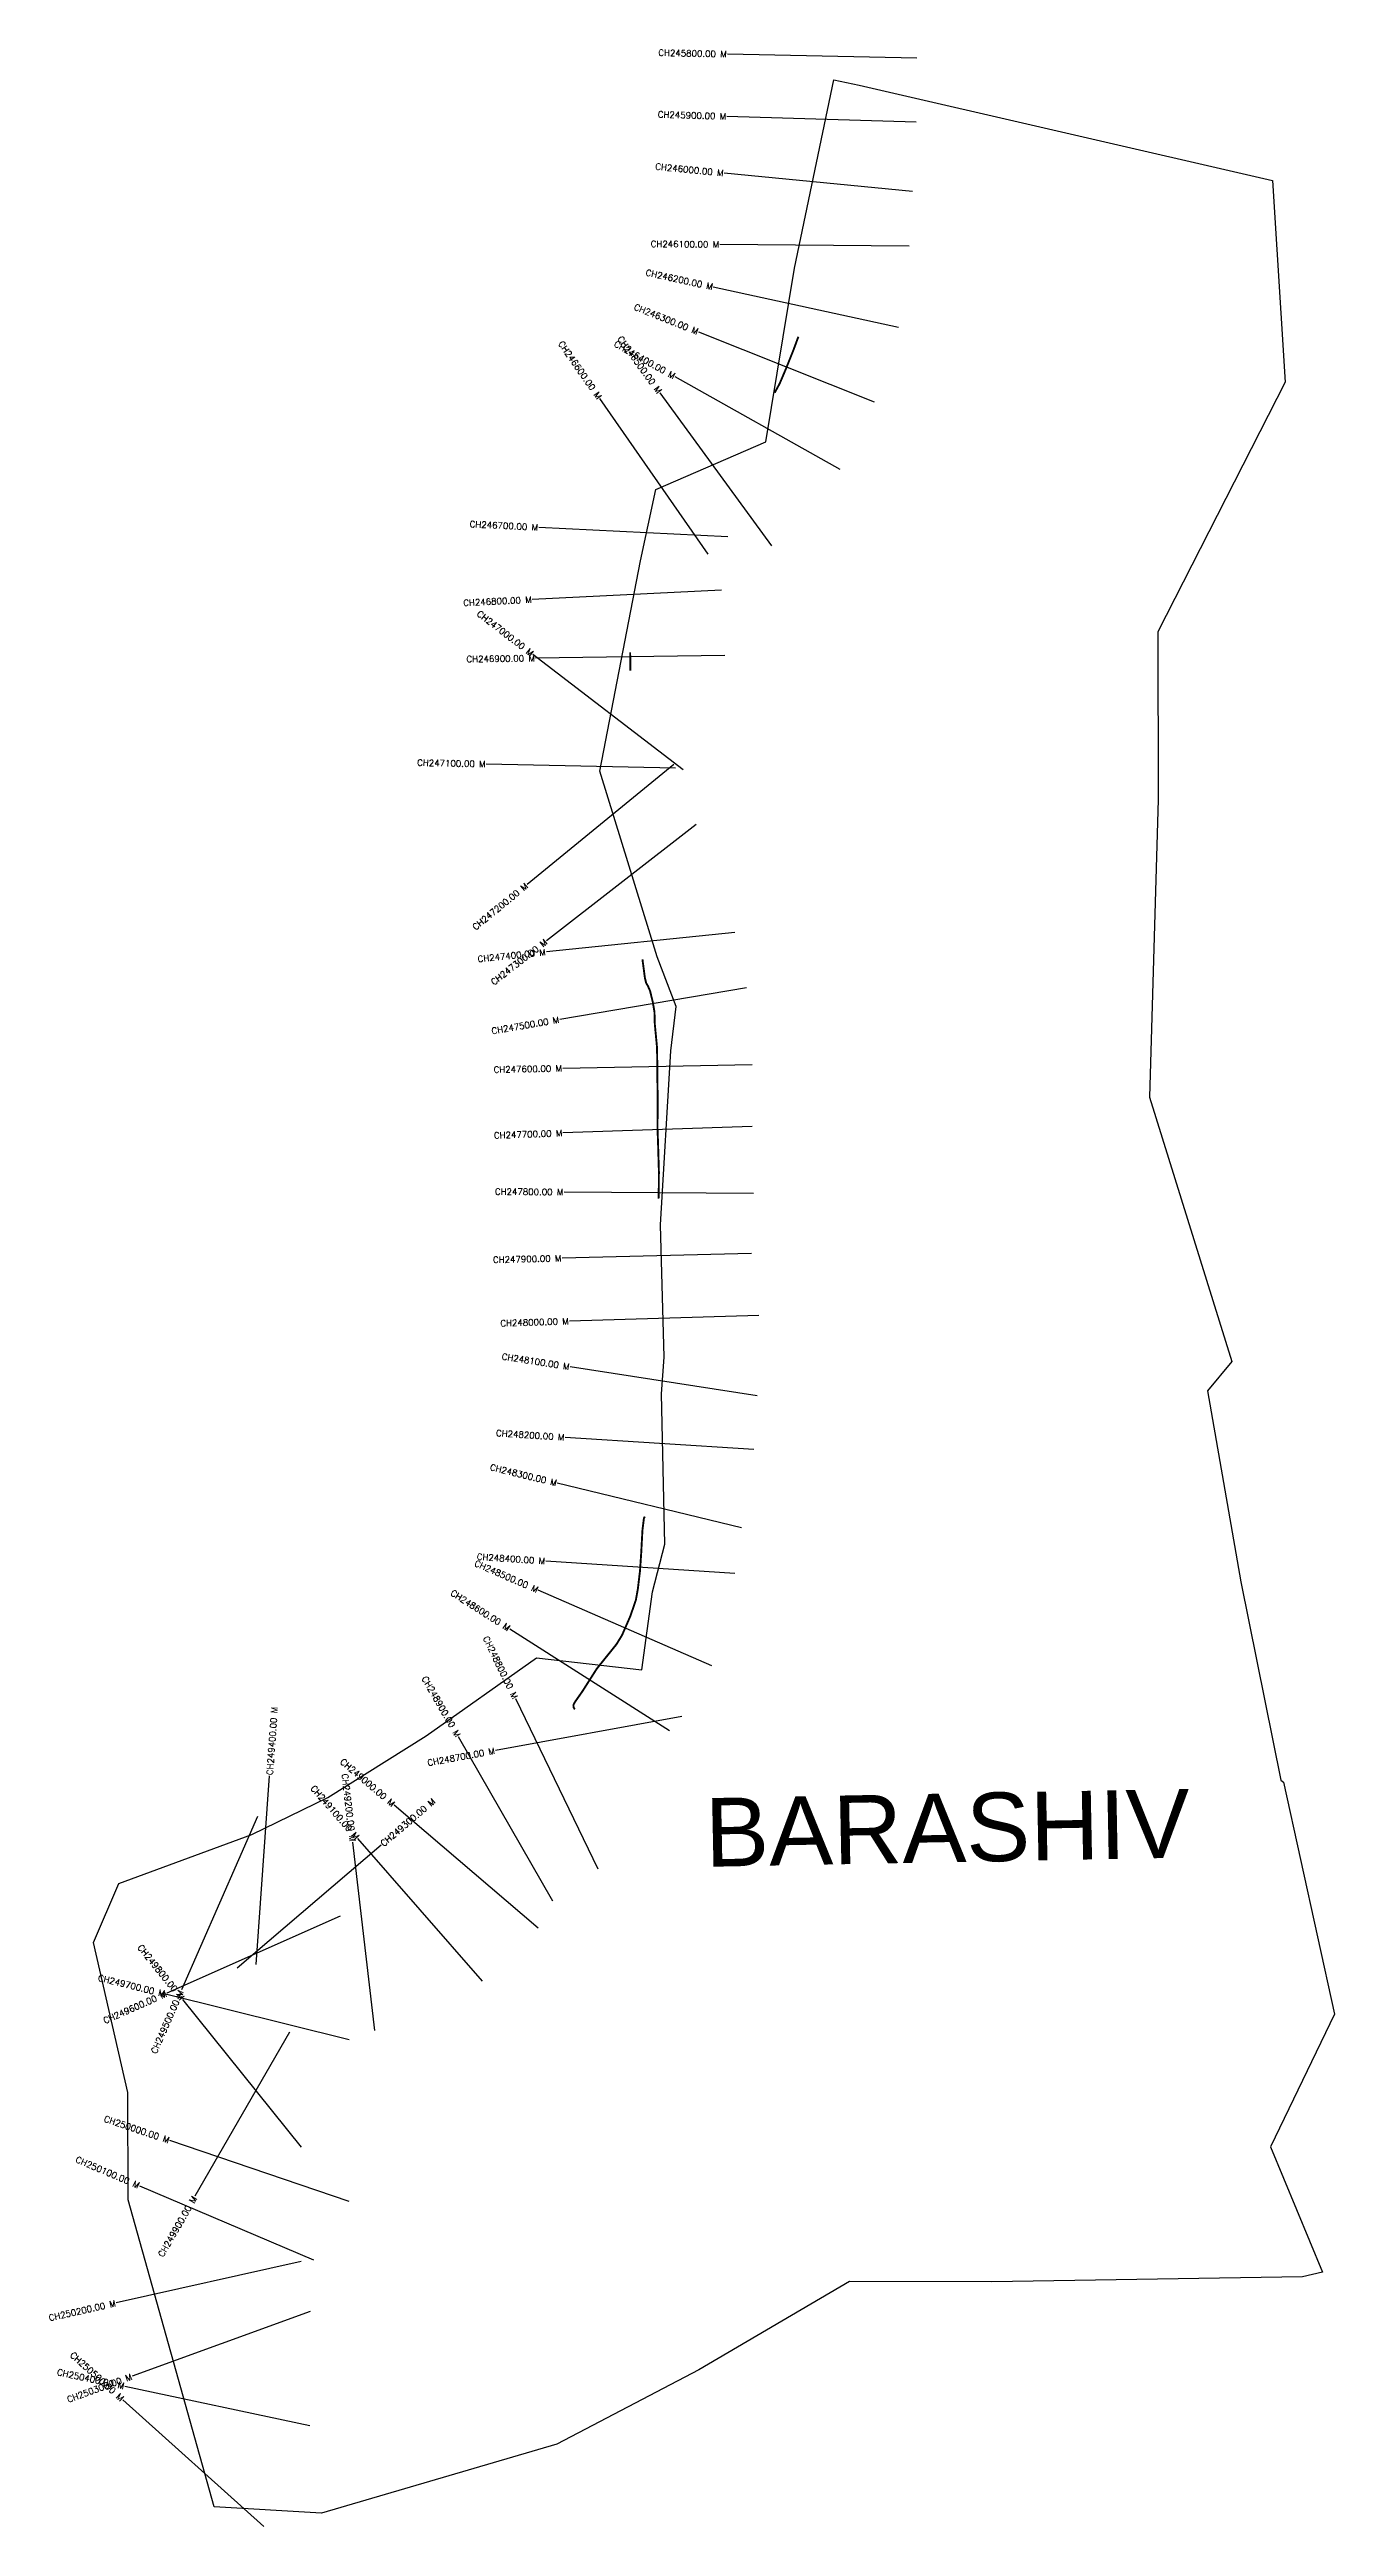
# Model space of a CAD drawing. Header units: metres. Extents: x 277526 to 279562, y 2042750 to 2046673.
import ezdxf
from ezdxf.enums import TextEntityAlignment as Align

# ---------------------------------------------------------------- set-up
doc = ezdxf.new("R2010")
doc.units = ezdxf.units.M
for name, color, linetype in [('ARTIFICIALLY PROTECTED', 4, 'Continuous'), ('CS', 134, 'Continuous'), ('CSMark', 6, 'Continuous'), ('village', 3, 'Continuous'), ('VILLAGE NAME', 250, 'Continuous')]:
    doc.layers.add(name, color=color, linetype=linetype)
doc.styles.get("Standard").update_dxf_attribs({"font": 'simplex.shx'})

msp = doc.modelspace()

# ---------------------------------------------------------------- linework, layer by layer
at = {"layer": 'ARTIFICIALLY PROTECTED', "const_width": 3, "flags": 128}
for points in [[(278712.3, 2046218.2), (278704.6, 2046197.4), (278692.6, 2046167.4), (278682.6, 2046143.8), (278674.7, 2046129.5)], [(278445.9, 2045718.4), (278446.3, 2045689.1)], [(278465.4, 2045232.2), (278465.9, 2045227.8), (278469.2, 2045202.8), (278471.2, 2045194.6), (278474.1, 2045189.6), (278477.4, 2045182), (278481.6, 2045165), (278484.4, 2045148.7), (278484.9, 2045129.7), (278488.4, 2045092.7), (278489, 2045057), (278489, 2045042.1), (278489.6, 2045003.5), (278489.1, 2044967.7), (278490.1, 2044939.1), (278491.4, 2044895.3), (278491.1, 2044856.4), (278490.7, 2044852.9)], [(278469.1, 2044349.4), (278467.6, 2044346.3), (278465.3, 2044327.5), (278463.4, 2044292), (278461.5, 2044263.8), (278458.1, 2044235.1), (278454.9, 2044217.1), (278446, 2044191.3), (278432.9, 2044161.3), (278424.1, 2044147), (278393.3, 2044108.8), (278369.7, 2044071.8), (278359, 2044056.6), (278356.6, 2044052.5), (278356, 2044050.3), (278356.3, 2044047.2), (278357.8, 2044044.6), (278358.2, 2044044.2)]]:
    msp.add_lwpolyline(points, dxfattribs=at)
at = {"layer": 'CS'}
for p, q in [((278899.8, 2046659.4), (278599.9, 2046665.9)), ((278898.9, 2046558.1), (278599.1, 2046567.2)), ((278893.3, 2046448.2), (278594.7, 2046477.4)), ((278887.9, 2046361.9), (278587.9, 2046364.4)), ((278870.7, 2046232.9), (278577.6, 2046297)), ((278833, 2046114.4), (278554.4, 2046225.6)), ((278778.7, 2046007.9), (278517, 2046154.6)), ((278569.4, 2045874), (278398, 2046120.2)), ((278670.4, 2045887), (278493.5, 2046129.2)), ((278600.7, 2045901.3), (278301, 2045916.2)), ((278590.4, 2045817), (278290.8, 2045802)), ((278529.6, 2045532), (278291.8, 2045714.8)), ((278595.9, 2045713.3), (278296, 2045709.1)), ((278517.8, 2045534.7), (278217.9, 2045541.3)), ((278514.9, 2045540.9), (278282.7, 2045350.8)), ((278550.5, 2045445.5), (278313.5, 2045261.6)), ((278611.5, 2045274.6), (278313.1, 2045243.7)), ((278630, 2045186.9), (278334.3, 2045136.7)), ((278638.9, 2045065), (278339, 2045059.4)), ((278639.2, 2044967.4), (278339.4, 2044957)), ((278641.1, 2044861.1), (278341.1, 2044863.3)), ((278637.9, 2044766), (278338, 2044758.7)), ((278649.5, 2044668.1), (278349.6, 2044659)), ((278647.3, 2044540.7), (278350.8, 2044586.6)), ((278642, 2044455.6), (278342.7, 2044474.9)), ((278622.1, 2044331.5), (278330.5, 2044402.2)), ((278611.5, 2044259.2), (278312.2, 2044278.9)), ((278575.4, 2044112.8), (278300.4, 2044232.6)), ((278508.1, 2044009.9), (278255.2, 2044171.2)), ((278527.6, 2044032.6), (278232.5, 2043978.8)), ((278395.2, 2043790.7), (278264.6, 2044060.7)), ((278323.5, 2043740.4), (278174.1, 2044000.5)), ((277853.4, 2043639.7), (277874.7, 2043938.9)), ((277855.6, 2043874.4), (277735, 2043599.7)), ((278300.1, 2043697.5), (278071.9, 2043892.2)), ((278212, 2043613.4), (278014.5, 2043839.3)), ((277823.3, 2043634.6), (278051.7, 2043829.2)), ((278041.3, 2043535.5), (278006.6, 2043833.5)), ((278041.3, 2043535.5), (278006.6, 2043833.5)), ((277986.3, 2043716.4), (277712.1, 2043594.6)), ((278000.7, 2043520.7), (277709.6, 2043592.9)), ((277925.3, 2043350.6), (277737.3, 2043584.4)), ((277906.5, 2043532.5), (277756.5, 2043272.7)), ((278000.7, 2043264.6), (277716.6, 2043360.9)), ((277944.9, 2043171.4), (277668.9, 2043289)), ((277924.6, 2043169.6), (277631.9, 2043103.8)), ((277939, 2043090.4), (277657.1, 2042987.8)), ((277865.5, 2042749.7), (277642.3, 2042950.3)), ((277938.7, 2042908.9), (277645.3, 2042971.7))]:
    msp.add_line(p, q, dxfattribs=at)
at = {"layer": 'village', "color": 3, "true_color": 0x00ff00}
for points in [[(278464.3, 2044106.4, 0), (278481.3, 2044230.2, 0), (278500.7, 2044305.9, 0), (278495.4, 2044543.6, 0), (278500, 2044601.8, 0), (278494, 2044811.5, 0), (278510.3, 2045087.3, 0), (278518.9, 2045157.6, 0), (278488.7, 2045236, 0), (278397.9, 2045530, 0), (278462.1, 2045863.4, 0), (278486.8, 2045976.4, 0), (278661, 2046051.9, 0), (278706.3, 2046326.7, 0), (278768.4, 2046625.2, 0), (278808.5, 2046616.8, 0), (279463.4, 2046465.7, 0), (279483.2, 2046146.5, 0)], [(279483.2, 2046146.5, 0), (279281.9, 2045751, 0), (279282.4, 2045485.5, 0)], [(279282.4, 2045485.5, 0), (279268.7, 2045013.6, 0), (279399.2, 2044595, 0), (279360.2, 2044548.7, 0), (279413.4, 2044246.3, 0), (279476.7, 2043931.7, 0), (279480.9, 2043928.5, 0), (279561.5, 2043561.2, 0)], [(279561.5, 2043561.2, 0), (279460.1, 2043351.3, 0), (279542.6, 2043152.3, 0), (279510.7, 2043144.9, 0), (279018.9, 2043137, 0), (278793.4, 2043138, 0), (278554.4, 2042998.1, 0), (278329.9, 2042880.2, 0), (277957.1, 2042770.8, 0), (277787.1, 2042780.6, 0), (277650.7, 2043267.2, 0), (277650, 2043437.1, 0), (277595.6, 2043674.9, 0), (277635.8, 2043768, 0), (277846.5, 2043845.8, 0), (277966.9, 2043904.5, 0), (278122.8, 2044001.9, 0), (278297.7, 2044125.4, 0), (278464.3, 2044106.4, 0)]]:
    msp.add_polyline3d(points, dxfattribs=at)

# ---------------------------------------------------------------- texts
at = {"layer": 'CSMark'}
for s, rotation, p in [('CH245800.00 M', 358.755, (278598.9, 2046665.9)), ('CH245900.00 M', 358.2669, (278598.1, 2046567.2)), ('CH246000.00 M', 354.4014, (278593.7, 2046477.5)), ('CH246100.00 M', 359.5219, (278586.9, 2046364.4)), ('CH246200.00 M', 347.6697, (278576.7, 2046297.2)), ('CH246300.00 M', 338.2345, (278553.4, 2046226)), ('CH246600.00 M', 304.8411, (278397.4, 2046121)), ('CH246400.00 M', 330.7383, (278516.1, 2046155.1)), ('CH246500.00 M', 306.1455, (278492.9, 2046130.1)), ('CH246700.00 M', 357.1475, (278300, 2045916.2)), ('CH246800.00 M', 2.8641, (278289.8, 2045802)), ('CH247000.00 M', 322.4481, (278291, 2045715.4)), ('CH246900.00 M', 0.803, (278295, 2045709.1)), ('CH247100.00 M', 358.7437, (278216.9, 2045541.3)), ('CH247200.00 M', 39.303, (278281.9, 2045350.2)), ('CH247400.00 M', 5.9074, (278312.1, 2045243.6)), ('CH247300.00 M', 37.8068, (278312.7, 2045261)), ('CH247500.00 M', 9.633, (278333.3, 2045136.6)), ('CH247600.00 M', 1.065, (278338, 2045059.4)), ('CH247700.00 M', 1.9939, (278338.4, 2044956.9)), ('CH247800.00 M', 359.5718, (278340.1, 2044863.4)), ('CH247900.00 M', 1.3931, (278337, 2044758.7)), ('CH248000.00 M', 1.7489, (278348.6, 2044658.9)), ('CH248100.00 M', 351.2042, (278349.8, 2044586.7)), ('CH248200.00 M', 356.3246, (278341.7, 2044474.9)), ('CH248300.00 M', 346.3638, (278329.6, 2044402.5)), ('CH248500.00 M', 336.4544, (278299.5, 2044233)), ('CH248400.00 M', 356.2406, (278311.2, 2044278.9)), ('CH248600.00 M', 327.4765, (278254.3, 2044171.7)), ('CH248800.00 M', 295.8206, (278264.1, 2044061.6)), ('CH248900.00 M', 299.8744, (278173.6, 2044001.4)), ('CH249000.00 M', 319.5356, (278071.1, 2043892.9)), ('CH248700.00 M', 10.332, (278231.5, 2043978.6)), ('CH249100.00 M', 311.1641, (278013.9, 2043840)), ('CH249200.00 M', 276.6523, (278006.5, 2043834.5)), ('CH249800.00 M', 308.8, (277736.7, 2043585.2)), ('CH249700.00 M', 346.0612, (277708.6, 2043593.2)), ('CH249600.00 M', 23.9373, (277711.1, 2043594.2)), ('CH249500.00 M', 66.2898, (277734.5, 2043598.8)), ('CH250000.00 M', 341.2776, (277715.6, 2043361.3)), ('CH250100.00 M', 336.9197, (277668, 2043289.4)), ('CH249900.00 M', 60.0092, (277756, 2043271.8)), ('CH250200.00 M', 12.6583, (277630.9, 2043103.6)), ('CH250500.00 M', 318.0529, (277641.6, 2042951)), ('CH250400.00 M', 347.9167, (277644.4, 2042971.9)), ('CH250300.00 M', 20.0129, (277656.2, 2042987.4))]:
    msp.add_text(s, height=10, rotation=rotation, dxfattribs=at).set_placement(p, align=Align.MIDDLE_RIGHT)
for s, rotation, p in [('CH249400.00 M', 85.9162, (277874.8, 2043939.9)), ('CH249300.00 M', 40.4252, (278052.4, 2043829.8))]:
    msp.add_text(s, height=10, rotation=rotation, dxfattribs=at).set_placement(p, align=Align.MIDDLE_LEFT)
at = {"layer": 'VILLAGE NAME', "insert": (278563.3, 2043903.3), "char_height": 108.748, "attachment_point": 1, "rotation": 1.1028}
msp.add_mtext_dynamic_manual_height_columns('{\\fArial|b0|i0|c0|p34;BARASHIV}', width=726.929, gutter_width=543.7, heights=[0], dxfattribs=at)

doc.saveas('drawing.dxf')
